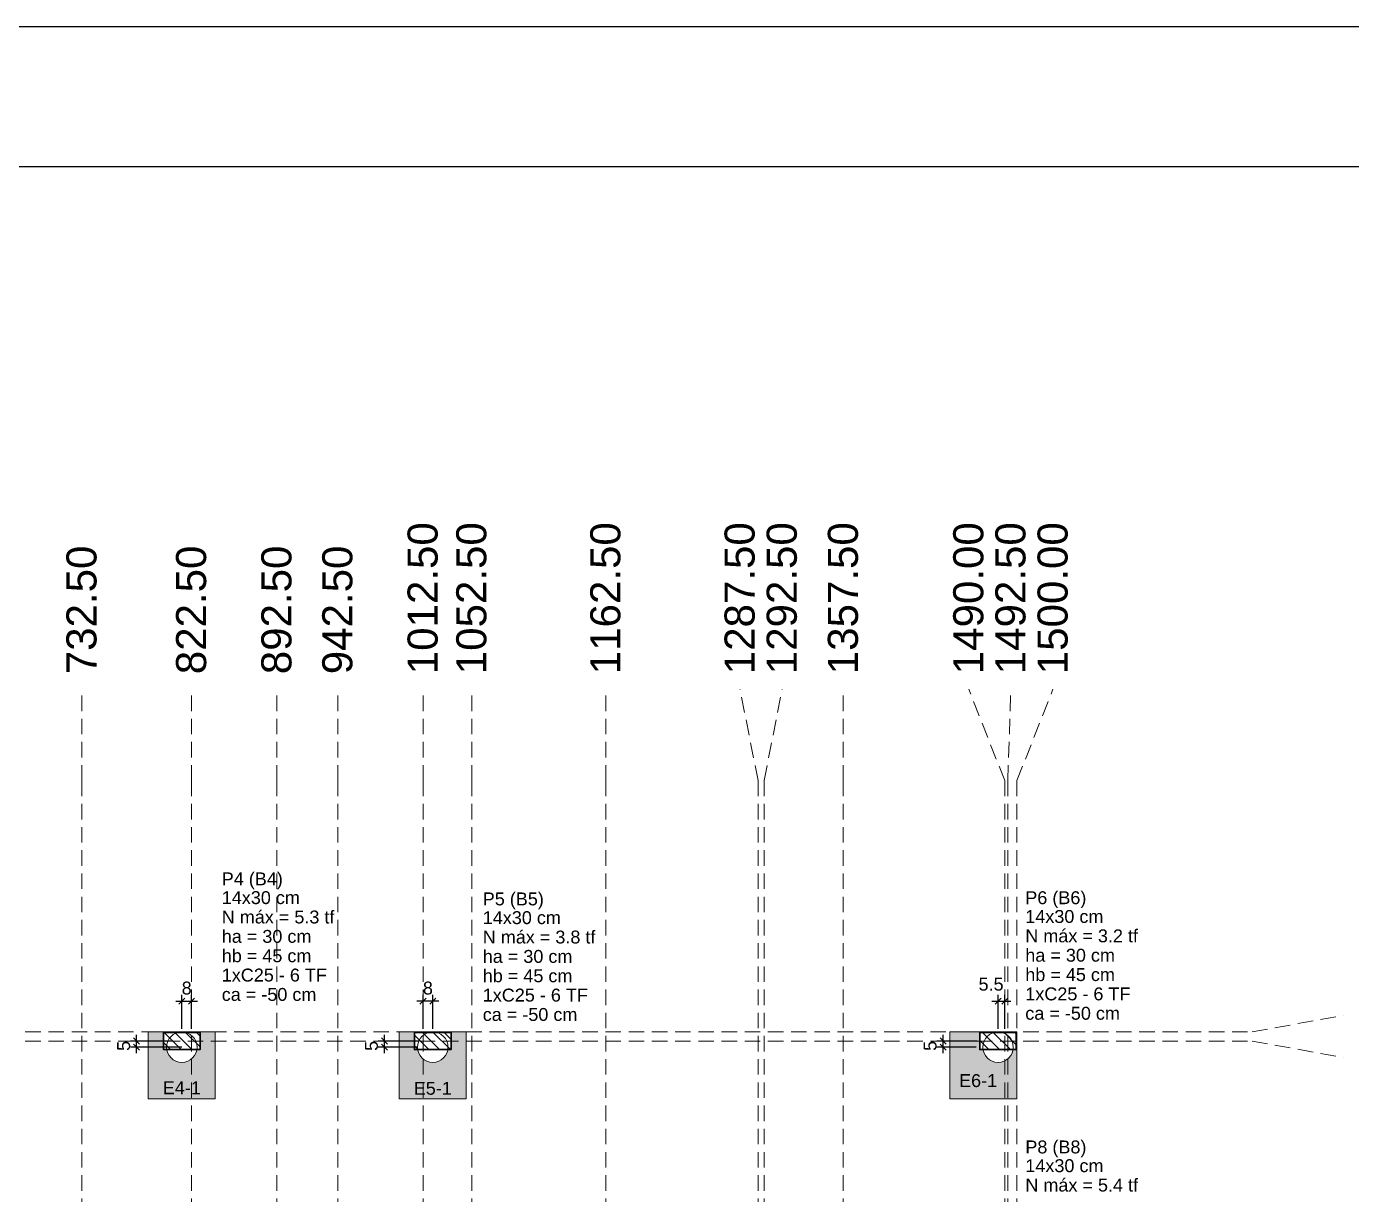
# Model space of a CAD drawing. Header units: millimetres. Extents: x -34 to 951, y -76 to 463.
# Drawn here: x -12.33 to 9.42, y 23.4 to 42.58 of the extents above; entities that cross this region are included whole.
import ezdxf

# ---------------------------------------------------------------- set-up
doc = ezdxf.new("R2010")
doc.units = ezdxf.units.MM
doc.header["$MEASUREMENT"] = 0
doc.linetypes.add('DASHED', pattern=[1.905, 1.27, -0.635])
doc.linetypes.add('NULL', pattern=[0])
for name, color, linetype, lineweight in [('LC-Cotas', 7, 'Continuous', 5), ('LC-Eixos', 7, 'DASHED', 5), ('LC-Estacas dos blocos', 252, 'Continuous', 5), ('LC-Hachuras dos pilares', 9, 'Continuous', 5), ('LC-Seção das fundações', 7, 'Continuous', 5), ('LC-Seção dos pilares', 4, 'Continuous', 30), ('LC-Textos', 7, 'Continuous', 20)]:
    doc.layers.add(name, color=color, linetype=linetype, lineweight=lineweight)
doc.styles.add('Arial', font='arial.ttf')
doc.dimstyles.new('UM_50.000000', dxfattribs={"dimtxt": 0.18, "dimasz": 0.1, "dimexe": 0.1, "dimexo": 0.2, "dimgap": 0, "dimtad": 1, "dimtih": 1, "dimtoh": 1, "dimdec": 1, "dimlfac": 50, "dimzin": 0, "dimdsep": 46, "dimtxsty": 'Standard', "dimcen": 0.09, "dimdle": 0.1, "dimadec": 1, "dimazin": 2, "dimtfac": 1, "dimtdec": 4, "dimtofl": 0, "dimtmove": 0, "dimatfit": 3, "dimfxl": 1, "dimtolj": 1, "dimarcsym": 0})
pattern_1 = [(135, (-26.0734, -53.92581), (-0.08838835, -0.08838835), [])]

# ---------------------------------------------------------------- blocks, each defined once
blk = doc.blocks.new('_Oblique')
at = {"color": 0, "linetype": 'ByBlock', "lineweight": -2}
blk.add_line((-0.5, -0.5), (0.5, 0.5), dxfattribs=at)
blk = doc.blocks.new('*D52')
at = {"layer": 'Defpoints', "color": 0, "transparency": 16777216}
for p in [(-9.623, 26.58), (-9.783, 25.924), (-9.623, 25.924)]:
    blk.add_point(p, dxfattribs=at)
at = {"layer": 'LC-Cotas', "color": 0, "lineweight": -2, "transparency": 16777216}
for p, q in [((-9.883, 26.58), (-9.523, 26.58)), ((-9.783, 26.124), (-9.783, 26.68)), ((-9.623, 26.124), (-9.623, 26.68))]:
    blk.add_line(p, q, dxfattribs=at)
at = {"layer": 'LC-Cotas', "color": 0, "lineweight": -2, "transparency": 16777216, "xscale": 0.1, "yscale": 0.1, "zscale": 0.1, "rotation": 180}
blk.add_blockref('_Oblique', (-9.783, 26.58), dxfattribs=at)
at = {"layer": 'LC-Cotas', "color": 0, "lineweight": -2, "transparency": 16777216, "xscale": 0.1, "yscale": 0.1, "zscale": 0.1}
blk.add_blockref('_Oblique', (-9.623, 26.58), dxfattribs=at)
at = {"layer": 'LC-Cotas', "color": 7, "transparency": 16777216, "insert": (-9.703, 26.792), "char_height": 0.2118, "attachment_point": 5, "rotation": 0.0057, "style": 'Arial'}
blk.add_mtext('\\A1;8', dxfattribs=at)
blk = doc.blocks.new('*D56')
at = {"layer": 'Defpoints', "color": 0, "transparency": 16777216}
for p in [(-5.823, 26.58), (-5.823, 25.924), (-5.663, 25.924)]:
    blk.add_point(p, dxfattribs=at)
at = {"layer": 'LC-Cotas', "color": 0, "lineweight": -2, "transparency": 16777216}
for p, q in [((-5.563, 26.58), (-5.923, 26.58)), ((-5.823, 26.124), (-5.823, 26.68)), ((-5.663, 26.124), (-5.663, 26.68))]:
    blk.add_line(p, q, dxfattribs=at)
at = {"layer": 'LC-Cotas', "color": 0, "lineweight": -2, "transparency": 16777216, "xscale": 0.1, "yscale": 0.1, "zscale": 0.1, "rotation": 180}
blk.add_blockref('_Oblique', (-5.823, 26.58), dxfattribs=at)
at = {"layer": 'LC-Cotas', "color": 0, "lineweight": -2, "transparency": 16777216, "xscale": 0.1, "yscale": 0.1, "zscale": 0.1}
blk.add_blockref('_Oblique', (-5.663, 26.58), dxfattribs=at)
at = {"layer": 'LC-Cotas', "color": 7, "transparency": 16777216, "insert": (-5.743, 26.792), "char_height": 0.2118, "attachment_point": 5, "rotation": 0.0057, "style": 'Arial'}
blk.add_mtext('\\A1;8', dxfattribs=at)
blk = doc.blocks.new('*D61')
at = {"layer": 'Defpoints', "color": 0, "transparency": 16777216}
for p in [(3.727, 26.58), (3.617, 25.924), (3.727, 25.924)]:
    blk.add_point(p, dxfattribs=at)
at = {"layer": 'LC-Cotas', "color": 0, "lineweight": -2, "transparency": 16777216}
for p, q in [((3.517, 26.58), (3.827, 26.58)), ((3.617, 26.124), (3.617, 26.68)), ((3.727, 26.124), (3.727, 26.68))]:
    blk.add_line(p, q, dxfattribs=at)
at = {"layer": 'LC-Cotas', "color": 0, "lineweight": -2, "transparency": 16777216, "xscale": 0.1, "yscale": 0.1, "zscale": 0.1, "rotation": 180}
blk.add_blockref('_Oblique', (3.617, 26.58), dxfattribs=at)
at = {"layer": 'LC-Cotas', "color": 0, "lineweight": -2, "transparency": 16777216, "xscale": 0.1, "yscale": 0.1, "zscale": 0.1}
blk.add_blockref('_Oblique', (3.727, 26.58), dxfattribs=at)
at = {"layer": 'LC-Cotas', "color": 7, "transparency": 16777216, "insert": (3.502, 26.856), "char_height": 0.2118, "attachment_point": 5, "rotation": 0.0057, "style": 'Arial'}
blk.add_mtext('\\A1;5.5', dxfattribs=at)
blk = doc.blocks.new('*D176')
at = {"layer": 'Defpoints', "color": 0, "transparency": 16777216}
for p in [(-10.525, 25.924), (-9.763, 25.924), (-9.783, 25.824)]:
    blk.add_point(p, dxfattribs=at)
at = {"layer": 'LC-Cotas', "color": 0, "lineweight": -2, "transparency": 16777216}
for p, q in [((-9.963, 25.924), (-10.625, 25.924)), ((-10.525, 25.724), (-10.525, 26.024)), ((-9.983, 25.824), (-10.625, 25.824))]:
    blk.add_line(p, q, dxfattribs=at)
at = {"layer": 'LC-Cotas', "color": 0, "lineweight": -2, "transparency": 16777216, "xscale": 0.1, "yscale": 0.1, "zscale": 0.1}
for p, rotation in [((-10.525, 25.924), 90), ((-10.525, 25.824), 270)]:
    blk.add_blockref('_Oblique', p, dxfattribs=dict(at, rotation=rotation))
at = {"layer": 'LC-Cotas', "color": 7, "transparency": 16777216, "insert": (-10.737, 25.844), "char_height": 0.2118, "attachment_point": 5, "rotation": 90, "style": 'Arial'}
blk.add_mtext('\\A1;5', dxfattribs=at)
blk = doc.blocks.new('*D177')
at = {"layer": 'Defpoints', "color": 0, "transparency": 16777216}
for p in [(-6.457, 25.924), (-5.695, 25.924), (-5.716, 25.824)]:
    blk.add_point(p, dxfattribs=at)
at = {"layer": 'LC-Cotas', "color": 0, "lineweight": -2, "transparency": 16777216}
for p, q in [((-5.895, 25.924), (-6.557, 25.924)), ((-6.457, 25.724), (-6.457, 26.024)), ((-5.916, 25.824), (-6.557, 25.824))]:
    blk.add_line(p, q, dxfattribs=at)
at = {"layer": 'LC-Cotas', "color": 0, "lineweight": -2, "transparency": 16777216, "xscale": 0.1, "yscale": 0.1, "zscale": 0.1}
for p, rotation in [((-6.457, 25.924), 90), ((-6.457, 25.824), 270)]:
    blk.add_blockref('_Oblique', p, dxfattribs=dict(at, rotation=rotation))
at = {"layer": 'LC-Cotas', "color": 7, "transparency": 16777216, "insert": (-6.669, 25.844), "char_height": 0.2118, "attachment_point": 5, "rotation": 90, "style": 'Arial'}
blk.add_mtext('\\A1;5', dxfattribs=at)
blk = doc.blocks.new('*D178')
at = {"layer": 'Defpoints', "color": 0, "transparency": 16777216}
for p in [(2.714, 25.924), (3.475, 25.924), (3.455, 25.824)]:
    blk.add_point(p, dxfattribs=at)
at = {"layer": 'LC-Cotas', "color": 0, "lineweight": -2, "transparency": 16777216}
for p, q in [((3.275, 25.924), (2.614, 25.924)), ((2.714, 25.724), (2.714, 26.024)), ((3.255, 25.824), (2.614, 25.824))]:
    blk.add_line(p, q, dxfattribs=at)
at = {"layer": 'LC-Cotas', "color": 0, "lineweight": -2, "transparency": 16777216, "xscale": 0.1, "yscale": 0.1, "zscale": 0.1}
for p, rotation in [((2.714, 25.924), 90), ((2.714, 25.824), 270)]:
    blk.add_blockref('_Oblique', p, dxfattribs=dict(at, rotation=rotation))
at = {"layer": 'LC-Cotas', "color": 7, "transparency": 16777216, "insert": (2.502, 25.844), "char_height": 0.2118, "attachment_point": 5, "rotation": 90, "style": 'Arial'}
blk.add_mtext('\\A1;5', dxfattribs=at)

msp = doc.modelspace()

# ---------------------------------------------------------------- hatches: boundary and pattern name
h = msp.add_hatch(color=43)
h.dxf.hatch_style = 1
h.paths.add_polyline_path([(-9.2334, 25.9242), (-9.4834, 25.9242), (-9.4834, 25.7842), (-9.5366, 25.7842, -0.1808352), (-9.6234, 25.6321), (-9.6234, 24.9742), (-9.2334, 24.9742)])
h.paths.add_polyline_path([(-9.6234, 25.6321, -0.5807582), (-10.0302, 25.7842), (-10.0834, 25.7842), (-10.0834, 25.9242), (-10.3334, 25.9242), (-10.3334, 24.9742), (-9.6234, 24.9742)])
h.paths.add_polyline_path([(-10.0834, 26.0642), (-9.4834, 26.0642), (-9.4834, 25.9242), (-9.2334, 25.9242), (-9.2334, 26.0742), (-10.3334, 26.0742), (-10.3334, 25.9242), (-10.0834, 25.9242)])
h = msp.add_hatch(color=43)
h.dxf.hatch_style = 1
h.paths.add_polyline_path([(-5.1134, 25.9242), (-5.3634, 25.9242), (-5.3634, 25.7842), (-5.4166, 25.7842, -0.5807582), (-5.8234, 25.6321), (-5.8234, 24.9742), (-5.1134, 24.9742)])
h.paths.add_polyline_path([(-5.8234, 25.6321, -0.1808352), (-5.9102, 25.7842), (-5.9634, 25.7842), (-5.9634, 25.9242), (-6.2134, 25.9242), (-6.2134, 24.9742), (-5.8234, 24.9742)])
h.paths.add_polyline_path([(-5.9634, 26.0642), (-5.3634, 26.0642), (-5.3634, 25.9242), (-5.1134, 25.9242), (-5.1134, 26.0742), (-6.2134, 26.0742), (-6.2134, 25.9242), (-5.9634, 25.9242)])
h = msp.add_hatch(color=43)
h.dxf.hatch_style = 1
h.paths.add_polyline_path([(3.7266, 25.5997, -0.5034779), (3.3698, 25.7842), (3.3166, 25.7842), (3.3166, 25.9242), (2.8266, 25.9242), (2.8266, 24.9742), (3.7266, 24.9742)])
h.paths.add_polyline_path([(3.3166, 26.0642), (3.9166, 26.0642), (3.9166, 25.9242), (3.9266, 25.9242), (3.9266, 26.0742), (2.8266, 26.0742), (2.8266, 25.9242), (3.3166, 25.9242)])
h.paths.add_polyline_path([(3.9266, 25.9242), (3.9166, 25.9242), (3.9166, 25.7842), (3.8634, 25.7842, -0.1808352), (3.7766, 25.6321), (3.7766, 24.9742), (3.9266, 24.9742)])
h.paths.add_polyline_path([(3.7766, 25.6321, -0.059796), (3.7266, 25.5997), (3.7266, 24.9742), (3.7766, 24.9742)])
at = {"layer": 'LC-Hachuras dos pilares', "linetype": 'Continuous', "ltscale": 0.2}
h = msp.add_hatch(dxfattribs=at)
h.set_pattern_fill('ANSI31', color=9, angle=90, style=0)
h.set_pattern_definition(pattern_1)
h.paths.add_polyline_path([(-10.0834, 26.0642), (-10.0834, 25.7842), (-9.4834, 25.7842), (-9.4834, 26.0642), (-10.0834, 26.0642)])
h = msp.add_hatch(dxfattribs=at)
h.set_pattern_fill('ANSI31', color=9, angle=90, style=0)
h.set_pattern_definition(pattern_1)
h.paths.add_polyline_path([(-5.9634, 26.0642), (-5.9634, 25.7842), (-5.3634, 25.7842), (-5.3634, 26.0642), (-5.9634, 26.0642)])
h = msp.add_hatch(dxfattribs=at)
h.set_pattern_fill('ANSI31', color=9, angle=90, style=0)
h.set_pattern_definition(pattern_1)
h.paths.add_polyline_path([(3.3166, 26.0642), (3.3166, 25.7842), (3.9166, 25.7842), (3.9166, 26.0642), (3.3166, 26.0642)])

# ---------------------------------------------------------------- linework, layer by layer
at = {"color": 7}
for p, q in [((-34.0843, 42.5775), (50.0157, 42.5775)), ((-32.7843, 40.2775), (48.7157, 40.2775))]:
    msp.add_line(p, q, dxfattribs=at)
msp.add_line((-9.7834, 25.8242), (-10.2219, 25.8242))
at = {"layer": 'LC-Eixos', "ltscale": 0.2}
for p, q in [((-11.4234, 30.1981), (-11.4234, 31.6981)), ((-9.6234, 30.1981), (-9.6234, 31.6981)), ((-8.2234, 30.1981), (-8.2234, 31.6981)), ((-7.2234, 30.1981), (-7.2234, 31.6981)), ((-5.8234, 30.1981), (-5.8234, 31.6981)), ((-5.0234, 30.1981), (-5.0234, 31.6981)), ((-2.8234, 30.1981), (-2.8234, 31.6981)), ((-0.3234, 30.1981), (-0.6193, 31.6981)), ((-0.2234, 30.1981), (0.0725, 31.6981)), ((1.0766, 30.1981), (1.0766, 31.6981)), ((3.7266, 30.1981), (3.1347, 31.6981)), ((3.7766, 30.1981), (3.8266, 31.6981)), ((3.9266, 30.1981), (4.5185, 31.6981)), ((-11.4234, 30.1981), (-11.4234, -63.4258)), ((-9.6234, 30.1981), (-9.6234, -63.4258)), ((-8.2234, 30.1981), (-8.2234, -63.4258)), ((-7.2234, 30.1981), (-7.2234, -63.4258)), ((-5.8234, 30.1981), (-5.8234, -63.4258)), ((-5.0234, 30.1981), (-5.0234, -63.4258)), ((-2.8234, 30.1981), (-2.8234, -63.4258)), ((-0.3234, 30.1981), (-0.3234, -63.4258)), ((-0.2234, 30.1981), (-0.2234, -63.4258)), ((1.0766, 30.1981), (1.0766, -63.4258)), ((3.7266, 30.1981), (3.7266, -63.4258)), ((3.7766, 30.1981), (3.7766, -63.4258)), ((3.9266, 30.1981), (3.9266, -63.4258)), ((7.7872, 26.0742), (9.2872, 26.3451)), ((-27.9734, 26.0742), (7.7872, 26.0742)), ((-27.9734, 25.9242), (7.7872, 25.9242)), ((7.7872, 25.9242), (9.2872, 25.6532))]:
    msp.add_line(p, q, dxfattribs=at)
at = {"layer": 'LC-Estacas dos blocos'}
for centre in [(-9.7834, 25.8242), (-5.6634, 25.8242), (3.6166, 25.8242)]:
    msp.add_circle(centre, 0.25, dxfattribs=at)
at = {"layer": 'LC-Seção das fundações'}
for points in [[(-9.2334, 26.0742), (-10.3334, 26.0742), (-10.3334, 24.9742), (-9.2334, 24.9742), (-9.2334, 26.0742)], [(-5.1134, 26.0742), (-6.2134, 26.0742), (-6.2134, 24.9742), (-5.1134, 24.9742), (-5.1134, 26.0742)], [(3.9266, 26.0742), (2.8266, 26.0742), (2.8266, 24.9742), (3.9266, 24.9742), (3.9266, 26.0742)]]:
    msp.add_lwpolyline(points, close=True, dxfattribs=at)
at = {"layer": 'LC-Seção dos pilares'}
for points in [[(-10.0834, 26.0642), (-10.0834, 25.7842), (-9.4834, 25.7842), (-9.4834, 26.0642), (-10.0834, 26.0642)], [(-5.9634, 26.0642), (-5.9634, 25.7842), (-5.3634, 25.7842), (-5.3634, 26.0642), (-5.9634, 26.0642)], [(3.3166, 26.0642), (3.3166, 25.7842), (3.9166, 25.7842), (3.9166, 26.0642), (3.3166, 26.0642)]]:
    msp.add_lwpolyline(points, close=True, dxfattribs=at)

# ---------------------------------------------------------------- texts
at = {"layer": 'LC-Textos', "linetype": 'NULL', "ltscale": 0.2, "char_height": 0.4942, "attachment_point": 7, "rotation": 90.00021, "line_spacing_factor": 0.798, "style": 'Arial'}
for s, insert, width in [('1012.50', (-5.5765, 31.9452), 4.989461), ('1052.50', (-4.7765, 31.9452), 4.989461), ('1162.50', (-2.5765, 31.9452), 4.989461), ('1287.50', (-0.3725, 31.9452), 4.989461), ('1292.50', (0.3195, 31.9452), 4.989461), ('1357.50', (1.3235, 31.9452), 4.989461), ('1490.00', (3.3815, 31.9452), 4.989461), ('1492.50', (4.0735, 31.9452), 4.989461), ('1500.00', (4.7655, 31.9452), 4.989461), ('732.50', (-11.1765, 31.9452), 4.221794), ('822.50', (-9.3765, 31.9452), 4.221794), ('892.50', (-7.9765, 31.9452), 4.221794), ('942.50', (-6.9765, 31.9452), 4.221794)]:
    msp.add_mtext(s, dxfattribs=dict(at, insert=insert, width=width))
at = {"layer": 'LC-Textos', "color": 5, "linetype": 'NULL', "ltscale": 0.2, "char_height": 0.2118, "attachment_point": 7, "line_spacing_factor": 0.798, "style": 'Arial'}
for s, insert, width in [('P4 (B4)', (-9.1274, 28.4162), 2.005966), ('14x30 cm', (-9.1274, 28.1691), 2.565492), ('P5 (B5)', (-4.8428, 28.0873), 2.005966), ('P6 (B6)', (4.0636, 28.1068), 2.005966), ('N máx = 5.3 tf', (-9.1274, 27.8511), 3.699397), ('14x30 cm', (4.0636, 27.8597), 2.565492), ('14x30 cm', (-4.8428, 27.8402), 2.565492), ('ha = 30 cm', (-9.1274, 27.5331), 2.943568), ('N máx = 3.8 tf', (-4.8428, 27.5222), 3.699397), ('N máx = 3.2 tf', (4.0636, 27.5417), 3.699397), ('hb = 45 cm', (-9.1274, 27.2151), 2.943568), ('ha = 30 cm', (-4.8428, 27.2042), 2.943568), ('ha = 30 cm', (4.0636, 27.2237), 2.943568), ('1xC25 - 6 TF', (-9.1274, 26.8981), 3.452727), ('hb = 45 cm', (-4.8428, 26.8862), 2.943568), ('hb = 45 cm', (4.0636, 26.9057), 2.943568), ('ca = -50 cm', (-9.1274, 26.5801), 3.107584), ('1xC25 - 6 TF', (-4.8428, 26.5692), 3.452727), ('1xC25 - 6 TF', (4.0636, 26.5887), 3.452727), ('ca = -50 cm', (-4.8428, 26.2512), 3.107584), ('ca = -50 cm', (4.0636, 26.2707), 3.107584), ('P8 (B8)', (4.0647, 24.0159), 2.005966), ('14x30 cm', (4.0647, 23.7688), 2.565492), ('N máx = 5.4 tf', (4.0647, 23.4508), 3.699397)]:
    msp.add_mtext(s, dxfattribs=dict(at, insert=insert, width=width))
at = {"layer": 'LC-Textos', "linetype": 'NULL', "ltscale": 0.2, "char_height": 0.2118, "width": 1.249814, "attachment_point": 8, "line_spacing_factor": 0.798, "style": 'Arial'}
for s, insert in [('E4-1', (-9.7834, 25.0503)), ('E5-1', (-5.6634, 25.0393)), ('E6-1', (3.2888, 25.1656))]:
    msp.add_mtext(s, dxfattribs=dict(at, insert=insert))

# ---------------------------------------------------------------- dimensions: what is measured, and where the dimension line sits
at = {"layer": 'LC-Cotas'}
for base, p1, p2, override, picture, middle in [((3.7266, 26.5801), (3.6166, 25.9242), (3.7266, 25.9242), {"dimtxt": 0.2118, "dimtih": 0, "dimtoh": 0, "dimzin": 8, "dimtxsty": 'Arial', "dimblk": 'Oblique', "dimblk1": 'Oblique', "dimblk2": 'Oblique', "dimsah": 1, "dimclrt": 7, "dimazin": 3, "dimtmove": 2, "dimldrblk": 'Oblique'}, '*D61', (3.5018, 26.8562)), ((-9.6234, 26.5801), (-9.7834, 25.9242), (-9.6234, 25.9242), {"dimtxt": 0.2118, "dimasz": 0.1, "dimexe": 0.1, "dimexo": 0.2, "dimtad": 1, "dimtih": 0, "dimtoh": 0, "dimdec": 1, "dimlfac": 50, "dimzin": 8, "dimtxsty": 'Arial', "dimblk": 'Oblique', "dimblk1": 'Oblique', "dimblk2": 'Oblique', "dimsah": 1, "dimdle": 0.1, "dimse1": 0, "dimse2": 0, "dimclrt": 7, "dimadec": 1, "dimazin": 3, "dimtmove": 2, "dimldrblk": 'Oblique'}, '*D52', (-9.7034, 26.7919)), ((-5.8234, 26.5801), (-5.6634, 25.9242), (-5.8234, 25.9242), {"dimtxt": 0.2118, "dimasz": 0.1, "dimexe": 0.1, "dimexo": 0.2, "dimtad": 1, "dimtih": 0, "dimtoh": 0, "dimdec": 1, "dimlfac": 50, "dimzin": 8, "dimtxsty": 'Arial', "dimblk": 'Oblique', "dimblk1": 'Oblique', "dimblk2": 'Oblique', "dimsah": 1, "dimdle": 0.1, "dimse1": 0, "dimse2": 0, "dimclrt": 7, "dimadec": 1, "dimazin": 3, "dimtmove": 2, "dimldrblk": 'Oblique'}, '*D56', (-5.7434, 26.7919))]:
    dim = msp.add_linear_dim(base=base, p1=p1, p2=p2, dimstyle='UM_50.000000', override=override, dxfattribs=at)
    dim.commit()
    dim.dimension.update_dxf_attribs({"geometry": picture, "text_midpoint": middle, "dimtype": 160, "text_rotation": 0.00573})
for base, p1, p2, picture, middle in [((-10.5249, 25.9242), (-9.7834, 25.8242), (-9.7631, 25.9242), '*D176', (-10.7367, 25.8442)), ((-6.4572, 25.9242), (-5.7157, 25.8242), (-5.6954, 25.9242), '*D177', (-6.669, 25.8442)), ((2.7135, 25.9242), (3.455, 25.8242), (3.4753, 25.9242), '*D178', (2.5017, 25.8442))]:
    dim = msp.add_linear_dim(base=base, p1=p1, p2=p2, angle=90, dimstyle='UM_50.000000', override={"dimtxt": 0.2118, "dimasz": 0.1, "dimexe": 0.1, "dimexo": 0.2, "dimtad": 1, "dimtih": 0, "dimtoh": 0, "dimdec": 1, "dimlfac": 50, "dimzin": 8, "dimtxsty": 'Arial', "dimblk": 'Oblique', "dimblk1": 'Oblique', "dimblk2": 'Oblique', "dimsah": 1, "dimdle": 0.1, "dimse1": 0, "dimse2": 0, "dimclrt": 7, "dimadec": 1, "dimazin": 3, "dimtmove": 2, "dimldrblk": 'Oblique'}, dxfattribs=at)
    dim.commit()
    dim.dimension.update_dxf_attribs({"geometry": picture, "text_midpoint": middle, "dimtype": 160, "text_rotation": 90})

doc.saveas('drawing.dxf')
